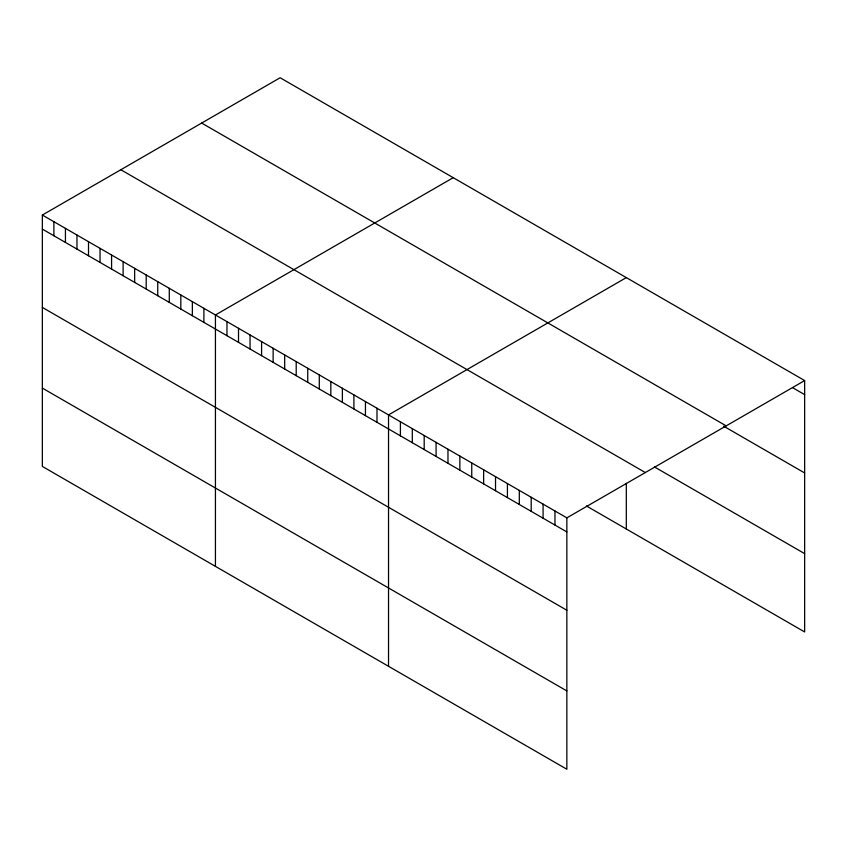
<?xml version="1.0" encoding="UTF-8"?>
<svg xmlns="http://www.w3.org/2000/svg" width="847" height="847" viewBox="0 0 847 847"><rect width="100%" height="100%" fill="white"/><g stroke="black" fill="none" stroke-linecap="round" stroke-linejoin="round"><path stroke-width="1.27" d="M42.35 215.043L566.855 517.856L566.855 769.245L42.35 466.432L42.35 215.043L280.145 77.755L804.65 380.568L804.65 631.957L586.452 505.987M453.23 177.679L215.434 314.968L215.434 566.357M626.314 277.615L388.529 414.903L388.529 666.293M566.855 517.856L804.65 380.568M792.76 387.767L804.65 394.638M201.671 123.059L726.175 425.872M723.592 426.157L804.65 472.954M654.413 466.909L804.65 553.642M120.825 169.728L645.329 472.552M42.35 229.103L566.855 531.927M42.35 307.419L566.855 610.242M42.35 388.106L566.855 690.93M626.314 483.319L626.314 529.004M554.965 510.995L554.965 525.055M543.075 504.134L543.075 518.195M531.196 497.263L531.196 511.334M519.306 490.402L519.306 504.463M507.417 483.542L507.417 497.602M495.527 476.67L495.527 490.741M483.637 469.81L483.637 483.881M471.747 462.949L471.747 477.009M459.857 456.088L459.857 470.149M447.968 449.217L447.968 463.288M436.078 442.356L436.078 456.417M424.188 435.496L424.188 449.556M412.298 428.624L412.298 442.695M400.409 421.764L400.409 435.824M376.989 408.233L376.989 422.304M365.449 401.573L365.449 415.644M353.908 394.914L353.908 408.974M342.368 388.254L342.368 402.314M330.828 381.595L330.828 395.655M319.287 374.925L319.287 388.995M307.747 368.265L307.747 382.325M296.206 361.605L296.206 375.666M284.677 354.946L284.677 369.006M273.136 348.276L273.136 362.347M261.596 341.616L261.596 355.676M250.056 334.957L250.056 349.017M238.515 328.297L238.515 342.357M226.975 321.627L226.975 335.698M203.894 308.308L203.894 322.368M192.364 301.648L192.364 315.709M180.824 294.978L180.824 309.049M169.284 288.319L169.284 302.39M157.743 281.659L157.743 295.719M146.203 275L146.203 289.06M134.662 268.33L134.662 282.4M123.122 261.67L123.122 275.741M111.582 255.011L111.582 269.071M100.041 248.351L100.041 262.411M88.511 241.681L88.511 255.752M76.971 235.021L76.971 249.092M65.431 228.362L65.431 242.422M53.89 221.702L53.89 235.762"/></g></svg>
